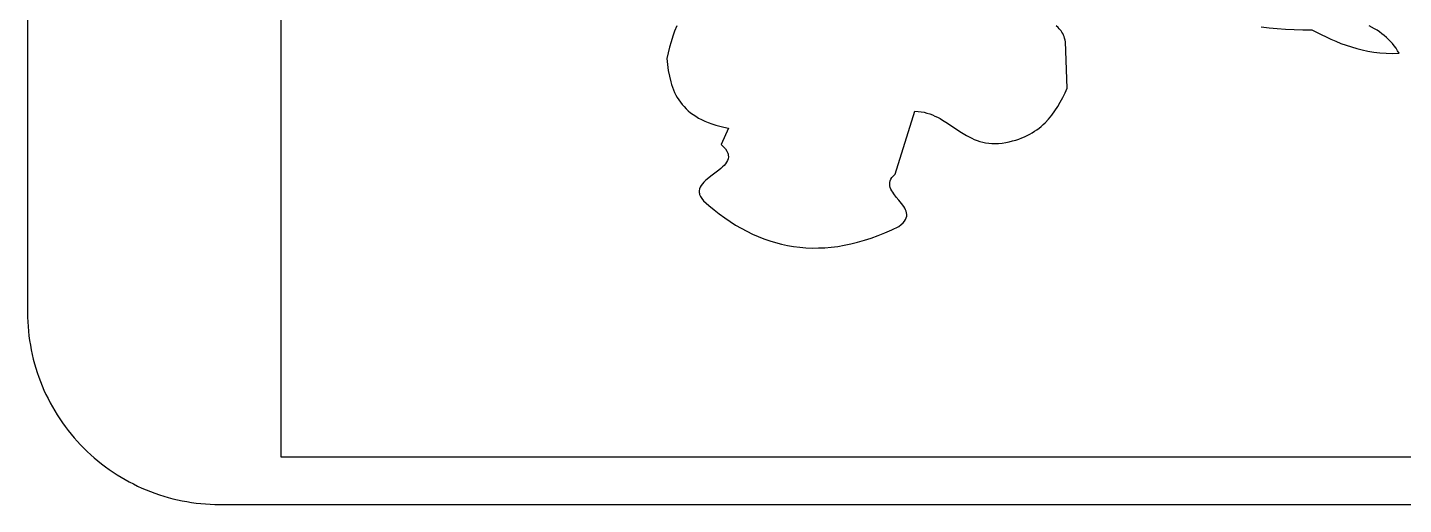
# Model space of a CAD drawing. Header units: metres. Extents: x 0 to 50, y 0 to 50.4.
# Drawn here: x 0 to 21.48, y 0 to 7.44 of the extents above; entities that cross this region are included whole.
import ezdxf

# ---------------------------------------------------------------- set-up
doc = ezdxf.new("R2010")
doc.units = ezdxf.units.M

msp = doc.modelspace()

# ---------------------------------------------------------------- linework, layer by layer
for points in [[(48.687332, 50.388209), (48.687332, 0.740119), (3.959438, 0.740119), (3.959438, 50.388209)], [(0, 47), (0, 3), (0, 3), (0.000924, 2.925508), (0.003687, 2.851239), (0.008277, 2.777221), (0.01468, 2.703487), (0.022884, 2.630066), (0.032877, 2.556991), (0.044646, 2.48429), (0.058177, 2.411996), (0.073458, 2.340139), (0.090477, 2.268749), (0.10922, 2.197857), (0.129676, 2.127495), (0.15183, 2.057692), (0.175671, 1.98848), (0.201186, 1.919889), (0.228361, 1.85195), (0.257185, 1.784694), (0.287645, 1.718151), (0.319727, 1.652352), (0.35342, 1.587329), (0.388709, 1.523111), (0.425584, 1.459729), (0.46403, 1.397215), (0.504035, 1.335598), (0.545587, 1.274911), (0.588672, 1.215182), (0.633279, 1.156444), (0.679394, 1.098726), (0.727004, 1.042061), (0.776097, 0.986477), (0.826659, 0.932006), (0.87868, 0.87868), (0.87868, 0.87868), (0.932006, 0.826659), (0.986477, 0.776097), (1.042061, 0.727004), (1.098726, 0.679394), (1.156444, 0.633279), (1.215182, 0.588672), (1.274911, 0.545587), (1.335598, 0.504035), (1.397215, 0.46403), (1.459729, 0.425584), (1.523111, 0.388709), (1.587329, 0.35342), (1.652352, 0.319727), (1.718151, 0.287645), (1.784693, 0.257185), (1.85195, 0.228361), (1.919889, 0.201186), (1.98848, 0.175671), (2.057692, 0.15183), (2.127495, 0.129676), (2.197857, 0.10922), (2.268749, 0.090477), (2.340139, 0.073458), (2.411996, 0.058177), (2.48429, 0.044646), (2.556991, 0.032877), (2.630066, 0.022884), (2.703487, 0.01468), (2.777221, 0.008277), (2.851239, 0.003687), (2.925508, 0.000924), (3, 0)], [(10.136095, 7.469723), (10.100883, 7.390138), (10.070418, 7.307982), (10.043909, 7.223667), (10.020567, 7.137603), (9.999601, 7.050204), (9.980222, 6.961881), (9.980222, 6.961881), (9.98898, 6.867105), (10.001357, 6.774393), (10.018041, 6.68407), (10.039716, 6.59646), (10.052639, 6.553773), (10.067069, 6.511887), (10.083089, 6.47084), (10.100785, 6.430675), (10.120245, 6.391431), (10.141552, 6.353149), (10.164794, 6.315869), (10.190056, 6.279633), (10.217423, 6.244479), (10.246981, 6.21045), (10.278816, 6.177586), (10.313014, 6.145927), (10.349661, 6.115513), (10.388842, 6.086385), (10.430643, 6.058585), (10.475151, 6.032151), (10.522449, 6.007125), (10.572625, 5.983548), (10.625764, 5.961459), (10.681953, 5.940899), (10.741275, 5.92191), (10.803818, 5.904531), (10.869668, 5.888803), (10.938909, 5.874766), (10.827948, 5.619422), (10.827948, 5.619422), (10.865456, 5.583671), (10.894655, 5.549429), (10.916078, 5.516597), (10.930258, 5.485078), (10.934799, 5.469781), (10.937729, 5.454775), (10.939023, 5.425589), (10.934676, 5.397424), (10.925219, 5.370181), (10.911187, 5.343763), (10.893113, 5.318072), (10.87153, 5.293011), (10.846972, 5.268482), (10.819972, 5.244388), (10.791064, 5.220631), (10.729657, 5.173737), (10.667019, 5.127019), (10.607416, 5.079698), (10.580087, 5.055567), (10.555117, 5.030992), (10.53304, 5.005875), (10.51439, 4.98012), (10.499699, 4.953627), (10.489501, 4.926301), (10.48433, 4.898043), (10.484719, 4.868755), (10.487166, 4.853695), (10.491202, 4.838341), (10.504311, 4.806702), (10.524581, 4.77374), (10.552545, 4.739359), (10.552545, 4.739359), (10.633449, 4.667674), (10.715266, 4.599438), (10.797998, 4.534688), (10.881647, 4.473462), (10.966214, 4.415796), (11.051701, 4.361729), (11.138109, 4.311298), (11.225439, 4.264539), (11.313693, 4.221492), (11.402872, 4.182192), (11.492978, 4.146677), (11.584013, 4.114985), (11.675977, 4.087154), (11.768873, 4.063219), (11.862701, 4.04322), (11.957464, 4.027193), (12.053162, 4.015176), (12.149798, 4.007205), (12.247372, 4.00332), (12.345886, 4.003556), (12.445341, 4.007951), (12.54574, 4.016543), (12.647083, 4.029369), (12.749372, 4.046467), (12.852609, 4.067873), (12.956794, 4.093626), (13.06193, 4.123762), (13.168017, 4.158319), (13.275058, 4.197335), (13.383054, 4.240847), (13.492005, 4.288892), (13.601915, 4.341507), (13.601915, 4.341507), (13.637528, 4.368614), (13.666338, 4.395419), (13.688785, 4.421942), (13.705307, 4.448201), (13.716342, 4.474216), (13.72233, 4.500007), (13.72371, 4.525592), (13.720919, 4.550991), (13.714397, 4.576223), (13.704583, 4.601308), (13.691916, 4.626265), (13.676833, 4.651113), (13.641179, 4.70056), (13.601132, 4.749804), (13.560201, 4.798999), (13.521897, 4.848299), (13.504828, 4.873038), (13.489731, 4.89786), (13.477046, 4.922787), (13.467212, 4.947836), (13.460668, 4.973028), (13.457852, 4.998381), (13.459202, 5.023916), (13.465159, 5.049651), (13.476161, 5.075605), (13.492645, 5.101799), (13.515052, 5.12825), (13.54382, 5.15498), (13.850893, 6.138674)], [(13.850893, 6.138674), (13.850893, 6.138674), (13.900133, 6.135807), (13.947671, 6.12991), (13.993634, 6.121202), (14.038148, 6.109905), (14.081342, 6.09624), (14.123343, 6.080429), (14.164278, 6.062692), (14.204273, 6.043251), (14.243457, 6.022327), (14.281957, 6.000141), (14.357413, 5.95287), (14.505711, 5.852917), (14.580591, 5.803776), (14.657314, 5.757551), (14.696685, 5.736085), (14.7369, 5.716012), (14.778084, 5.697553), (14.820366, 5.680928), (14.863872, 5.66636), (14.90873, 5.65407), (14.955068, 5.644278), (15.003011, 5.637205), (15.052689, 5.633074), (15.104227, 5.632106), (15.157754, 5.63452), (15.213396, 5.640539), (15.213396, 5.640539), (15.269413, 5.650324), (15.323241, 5.661646), (15.374941, 5.67446), (15.424576, 5.688723), (15.47221, 5.704391), (15.517903, 5.721419), (15.561719, 5.739763), (15.603721, 5.759379), (15.64397, 5.780224), (15.682529, 5.802253), (15.719461, 5.825422), (15.754828, 5.849687), (15.788693, 5.875004), (15.821118, 5.901329), (15.852166, 5.928618), (15.881899, 5.956827), (15.937671, 6.015827), (15.988933, 6.077977), (16.036187, 6.142925), (16.079931, 6.210319), (16.120666, 6.279805), (16.158892, 6.351031), (16.195109, 6.423644), (16.229817, 6.497293), (16.200254, 7.219497), (16.200254, 7.219497), (16.194198, 7.248716), (16.186931, 7.276268), (16.17849, 7.302203), (16.168911, 7.326571), (16.158231, 7.349419), (16.146487, 7.370798), (16.133714, 7.390757), (16.119949, 7.409344), (16.105228, 7.42661), (16.089588, 7.442602), (16.055696, 7.470966)], [(19.257483, 7.455676), (19.381128, 7.439898), (19.507762, 7.427397), (19.6374, 7.418181), (19.770057, 7.412259), (19.905746, 7.409641), (20.044482, 7.410335), (20.044482, 7.410335), (20.193226, 7.334318), (20.268587, 7.297836), (20.344884, 7.26272), (20.422323, 7.229226), (20.501111, 7.197615), (20.581454, 7.168147), (20.663561, 7.141079), (20.747637, 7.116671), (20.833889, 7.095184), (20.922525, 7.076875), (21.01375, 7.062004), (21.107772, 7.05083), (21.204797, 7.043613), (21.305033, 7.040611), (21.408685, 7.042084), (21.408685, 7.042084), (21.385509, 7.082295), (21.360546, 7.120836), (21.333855, 7.157764), (21.305495, 7.193134), (21.275527, 7.227002), (21.244008, 7.259422), (21.210998, 7.290451), (21.176556, 7.320143), (21.140742, 7.348554), (21.103614, 7.37574), (21.065232, 7.401755), (21.025655, 7.426656), (20.943151, 7.473335)], [(3, 0), (47, 0)]]:
    msp.add_lwpolyline(points)

doc.saveas('drawing.dxf')
